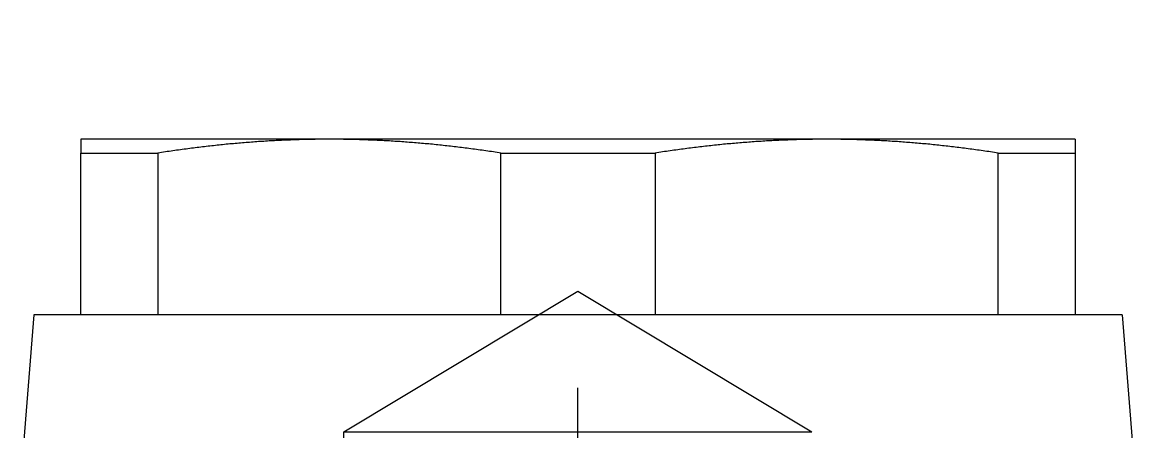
# Model space of a CAD drawing. Extents: x -40.9 to 40.8, y -39.4 to 14.
# Drawn here: x 21.81 to 40.81, y 7 to 14 of the extents above; entities that cross this region are included whole.
import ezdxf

# ---------------------------------------------------------------- set-up
doc = ezdxf.new("R2010")
doc.units = 0
doc.linetypes.add('CENTER', pattern=[50.8, 31.75, -6.35, 6.35, -6.35])
doc.linetypes.add('DASHED', pattern=[19.05, 12.7, -6.35])
doc.layers.get('0').update_dxf_attribs({"linetype": 'CONTINUOUS'})
doc.layers.add('CENTER', color=1, linetype='CENTER')

msp = doc.modelspace()

# ---------------------------------------------------------------- linework, layer by layer
at = {"color": 7, "linetype": 'CONTINUOUS'}
for p, q in [((27.063, 12), (22.813, 12)), ((22.813, 12), (22.813, 11.763)), ((35.563, 12), (27.063, 12)), ((39.813, 12), (35.563, 12)), ((39.813, 12), (39.813, 11.763)), ((22.813, 9), (22.813, 11.763)), ((22.813, 11.763), (24.13, 11.763)), ((24.13, 11.763), (24.13, 9)), ((29.997, 9), (29.997, 11.763)), ((29.997, 11.763), (32.63, 11.763)), ((32.63, 11.763), (32.63, 9)), ((38.497, 9), (38.497, 11.763)), ((38.497, 11.763), (39.813, 11.763)), ((39.813, 11.763), (39.813, 9)), ((22.013, 9), (21.813, 6.5)), ((40.613, 9), (22.013, 9)), ((40.613, 9), (40.813, 6.5))]:
    msp.add_line(p, q, dxfattribs=at)
at = {"color": 3, "linetype": 'DASHED'}
for p, q in [((27.313, 7), (31.313, 9.403)), ((31.313, 9.403), (35.313, 7)), ((27.313, 7), (35.313, 7)), ((27.313, -21.5), (27.313, 7))]:
    msp.add_line(p, q, dxfattribs=at)
at = {"color": 7}
for points in [[(27.063, 12, 0), (27.033, 12, 0), (27.003, 12, 0), (26.972, 12, 0), (26.942, 12, 0), (26.912, 11.999, 0), (26.882, 11.999, 0), (26.851, 11.999, 0), (26.821, 11.998, 0), (26.791, 11.998, 0), (26.761, 11.997, 0), (26.73, 11.997, 0), (26.7, 11.996, 0), (26.67, 11.996, 0), (26.64, 11.995, 0), (26.61, 11.994, 0), (26.579, 11.993, 0), (26.549, 11.992, 0), (26.519, 11.992, 0), (26.489, 11.991, 0), (26.459, 11.99, 0), (26.428, 11.989, 0), (26.398, 11.987, 0), (26.368, 11.986, 0), (26.338, 11.985, 0), (26.308, 11.984, 0), (26.277, 11.982, 0), (26.247, 11.981, 0), (26.217, 11.98, 0), (26.186, 11.978, 0), (26.156, 11.977, 0), (26.126, 11.975, 0), (26.096, 11.973, 0), (26.065, 11.972, 0), (26.035, 11.97, 0), (26.005, 11.968, 0), (25.974, 11.966, 0), (25.944, 11.964, 0), (25.913, 11.963, 0), (25.883, 11.96, 0), (25.853, 11.959, 0), (25.822, 11.956, 0), (25.792, 11.954, 0), (25.761, 11.952, 0), (25.731, 11.95, 0), (25.7, 11.947, 0), (25.67, 11.945, 0), (25.639, 11.943, 0), (25.609, 11.94, 0), (25.578, 11.938, 0), (25.547, 11.935, 0), (25.517, 11.932, 0), (25.486, 11.93, 0), (25.455, 11.927, 0), (25.424, 11.924, 0), (25.394, 11.921, 0), (25.363, 11.919, 0), (25.332, 11.916, 0), (25.301, 11.913, 0), (25.27, 11.91, 0), (25.239, 11.906, 0), (25.209, 11.903, 0), (25.177, 11.9, 0), (25.146, 11.897, 0), (25.115, 11.893, 0), (25.084, 11.89, 0), (25.053, 11.887, 0), (25.022, 11.883, 0), (24.991, 11.88, 0), (24.959, 11.876, 0), (24.928, 11.873, 0), (24.897, 11.869, 0), (24.865, 11.865, 0), (24.834, 11.861, 0), (24.802, 11.857, 0), (24.771, 11.854, 0), (24.739, 11.85, 0), (24.708, 11.845, 0), (24.676, 11.841, 0), (24.645, 11.837, 0), (24.613, 11.833, 0), (24.581, 11.829, 0), (24.549, 11.825, 0), (24.517, 11.82, 0), (24.485, 11.816, 0), (24.453, 11.811, 0), (24.421, 11.807, 0), (24.389, 11.802, 0), (24.357, 11.797, 0), (24.325, 11.793, 0), (24.292, 11.788, 0), (24.26, 11.783, 0), (24.228, 11.778, 0), (24.195, 11.774, 0), (24.163, 11.768, 0), (24.13, 11.763, 0)], [(29.997, 11.763, 0), (29.964, 11.768, 0), (29.931, 11.774, 0), (29.899, 11.778, 0), (29.867, 11.783, 0), (29.834, 11.788, 0), (29.802, 11.793, 0), (29.77, 11.797, 0), (29.738, 11.802, 0), (29.706, 11.807, 0), (29.673, 11.811, 0), (29.641, 11.816, 0), (29.609, 11.82, 0), (29.578, 11.825, 0), (29.546, 11.829, 0), (29.514, 11.833, 0), (29.482, 11.837, 0), (29.45, 11.841, 0), (29.419, 11.845, 0), (29.387, 11.85, 0), (29.356, 11.854, 0), (29.324, 11.857, 0), (29.293, 11.861, 0), (29.261, 11.865, 0), (29.23, 11.869, 0), (29.198, 11.873, 0), (29.167, 11.876, 0), (29.136, 11.88, 0), (29.105, 11.883, 0), (29.073, 11.887, 0), (29.042, 11.89, 0), (29.011, 11.893, 0), (28.98, 11.897, 0), (28.949, 11.9, 0), (28.918, 11.903, 0), (28.887, 11.906, 0), (28.856, 11.91, 0), (28.825, 11.913, 0), (28.794, 11.916, 0), (28.764, 11.919, 0), (28.733, 11.921, 0), (28.702, 11.924, 0), (28.671, 11.927, 0), (28.641, 11.93, 0), (28.61, 11.932, 0), (28.579, 11.935, 0), (28.549, 11.938, 0), (28.518, 11.94, 0), (28.487, 11.943, 0), (28.457, 11.945, 0), (28.426, 11.947, 0), (28.396, 11.95, 0), (28.365, 11.952, 0), (28.335, 11.954, 0), (28.304, 11.956, 0), (28.274, 11.959, 0), (28.244, 11.96, 0), (28.213, 11.963, 0), (28.183, 11.964, 0), (28.152, 11.966, 0), (28.122, 11.968, 0), (28.092, 11.97, 0), (28.061, 11.972, 0), (28.031, 11.973, 0), (28.001, 11.975, 0), (27.97, 11.977, 0), (27.94, 11.978, 0), (27.91, 11.98, 0), (27.88, 11.981, 0), (27.849, 11.982, 0), (27.819, 11.984, 0), (27.789, 11.985, 0), (27.759, 11.986, 0), (27.728, 11.987, 0), (27.698, 11.989, 0), (27.668, 11.99, 0), (27.638, 11.991, 0), (27.608, 11.992, 0), (27.577, 11.992, 0), (27.547, 11.993, 0), (27.517, 11.994, 0), (27.487, 11.995, 0), (27.456, 11.996, 0), (27.426, 11.996, 0), (27.396, 11.997, 0), (27.366, 11.997, 0), (27.336, 11.998, 0), (27.305, 11.998, 0), (27.275, 11.999, 0), (27.245, 11.999, 0), (27.215, 11.999, 0), (27.184, 12, 0), (27.154, 12, 0), (27.124, 12, 0), (27.094, 12, 0), (27.063, 12, 0)], [(35.563, 12, 0), (35.533, 12, 0), (35.503, 12, 0), (35.472, 12, 0), (35.442, 12, 0), (35.412, 11.999, 0), (35.382, 11.999, 0), (35.351, 11.999, 0), (35.321, 11.998, 0), (35.291, 11.998, 0), (35.261, 11.997, 0), (35.23, 11.997, 0), (35.2, 11.996, 0), (35.17, 11.996, 0), (35.14, 11.995, 0), (35.11, 11.994, 0), (35.08, 11.993, 0), (35.049, 11.992, 0), (35.019, 11.992, 0), (34.989, 11.991, 0), (34.959, 11.99, 0), (34.928, 11.989, 0), (34.898, 11.987, 0), (34.868, 11.986, 0), (34.838, 11.985, 0), (34.807, 11.984, 0), (34.777, 11.982, 0), (34.747, 11.981, 0), (34.717, 11.98, 0), (34.687, 11.978, 0), (34.656, 11.977, 0), (34.626, 11.975, 0), (34.596, 11.973, 0), (34.565, 11.972, 0), (34.535, 11.97, 0), (34.505, 11.968, 0), (34.474, 11.966, 0), (34.444, 11.964, 0), (34.413, 11.963, 0), (34.383, 11.96, 0), (34.353, 11.959, 0), (34.322, 11.956, 0), (34.292, 11.954, 0), (34.261, 11.952, 0), (34.231, 11.95, 0), (34.2, 11.947, 0), (34.17, 11.945, 0), (34.139, 11.943, 0), (34.109, 11.94, 0), (34.078, 11.938, 0), (34.047, 11.935, 0), (34.017, 11.932, 0), (33.986, 11.93, 0), (33.955, 11.927, 0), (33.925, 11.924, 0), (33.894, 11.921, 0), (33.863, 11.919, 0), (33.832, 11.916, 0), (33.801, 11.913, 0), (33.77, 11.91, 0), (33.739, 11.906, 0), (33.709, 11.903, 0), (33.678, 11.9, 0), (33.646, 11.897, 0), (33.615, 11.893, 0), (33.584, 11.89, 0), (33.553, 11.887, 0), (33.522, 11.883, 0), (33.491, 11.88, 0), (33.459, 11.876, 0), (33.428, 11.873, 0), (33.397, 11.869, 0), (33.365, 11.865, 0), (33.334, 11.861, 0), (33.303, 11.857, 0), (33.271, 11.854, 0), (33.239, 11.85, 0), (33.208, 11.845, 0), (33.176, 11.841, 0), (33.145, 11.837, 0), (33.113, 11.833, 0), (33.081, 11.829, 0), (33.049, 11.825, 0), (33.017, 11.82, 0), (32.985, 11.816, 0), (32.953, 11.811, 0), (32.921, 11.807, 0), (32.889, 11.802, 0), (32.857, 11.797, 0), (32.825, 11.793, 0), (32.792, 11.788, 0), (32.76, 11.783, 0), (32.728, 11.778, 0), (32.695, 11.774, 0), (32.663, 11.768, 0), (32.63, 11.763, 0)], [(38.497, 11.763, 0), (38.464, 11.768, 0), (38.431, 11.774, 0), (38.399, 11.778, 0), (38.367, 11.783, 0), (38.334, 11.788, 0), (38.302, 11.793, 0), (38.27, 11.797, 0), (38.238, 11.802, 0), (38.206, 11.807, 0), (38.173, 11.811, 0), (38.141, 11.816, 0), (38.109, 11.82, 0), (38.078, 11.825, 0), (38.046, 11.829, 0), (38.014, 11.833, 0), (37.982, 11.837, 0), (37.95, 11.841, 0), (37.919, 11.845, 0), (37.887, 11.85, 0), (37.856, 11.854, 0), (37.824, 11.857, 0), (37.793, 11.861, 0), (37.761, 11.865, 0), (37.73, 11.869, 0), (37.698, 11.873, 0), (37.667, 11.876, 0), (37.636, 11.88, 0), (37.605, 11.883, 0), (37.574, 11.887, 0), (37.542, 11.89, 0), (37.511, 11.893, 0), (37.48, 11.897, 0), (37.449, 11.9, 0), (37.418, 11.903, 0), (37.387, 11.906, 0), (37.356, 11.91, 0), (37.325, 11.913, 0), (37.294, 11.916, 0), (37.264, 11.919, 0), (37.233, 11.921, 0), (37.202, 11.924, 0), (37.171, 11.927, 0), (37.141, 11.93, 0), (37.11, 11.932, 0), (37.079, 11.935, 0), (37.049, 11.938, 0), (37.018, 11.94, 0), (36.987, 11.943, 0), (36.957, 11.945, 0), (36.926, 11.947, 0), (36.896, 11.95, 0), (36.865, 11.952, 0), (36.835, 11.954, 0), (36.804, 11.956, 0), (36.774, 11.959, 0), (36.743, 11.96, 0), (36.713, 11.963, 0), (36.683, 11.964, 0), (36.652, 11.966, 0), (36.622, 11.968, 0), (36.592, 11.97, 0), (36.561, 11.972, 0), (36.531, 11.973, 0), (36.501, 11.975, 0), (36.47, 11.977, 0), (36.44, 11.978, 0), (36.41, 11.98, 0), (36.38, 11.981, 0), (36.349, 11.982, 0), (36.319, 11.984, 0), (36.289, 11.985, 0), (36.259, 11.986, 0), (36.228, 11.987, 0), (36.198, 11.989, 0), (36.168, 11.99, 0), (36.138, 11.991, 0), (36.108, 11.992, 0), (36.077, 11.992, 0), (36.047, 11.993, 0), (36.017, 11.994, 0), (35.987, 11.995, 0), (35.956, 11.996, 0), (35.926, 11.996, 0), (35.896, 11.997, 0), (35.866, 11.997, 0), (35.836, 11.998, 0), (35.805, 11.998, 0), (35.775, 11.999, 0), (35.745, 11.999, 0), (35.715, 11.999, 0), (35.684, 12, 0), (35.654, 12, 0), (35.624, 12, 0), (35.594, 12, 0), (35.563, 12, 0)]]:
    msp.add_polyline3d(points, dxfattribs=at)
at = {"layer": 'CENTER', "color": 1, "linetype": 'CENTER'}
msp.add_line((31.313, -24), (31.313, 14), dxfattribs=at)

doc.saveas('drawing.dxf')
